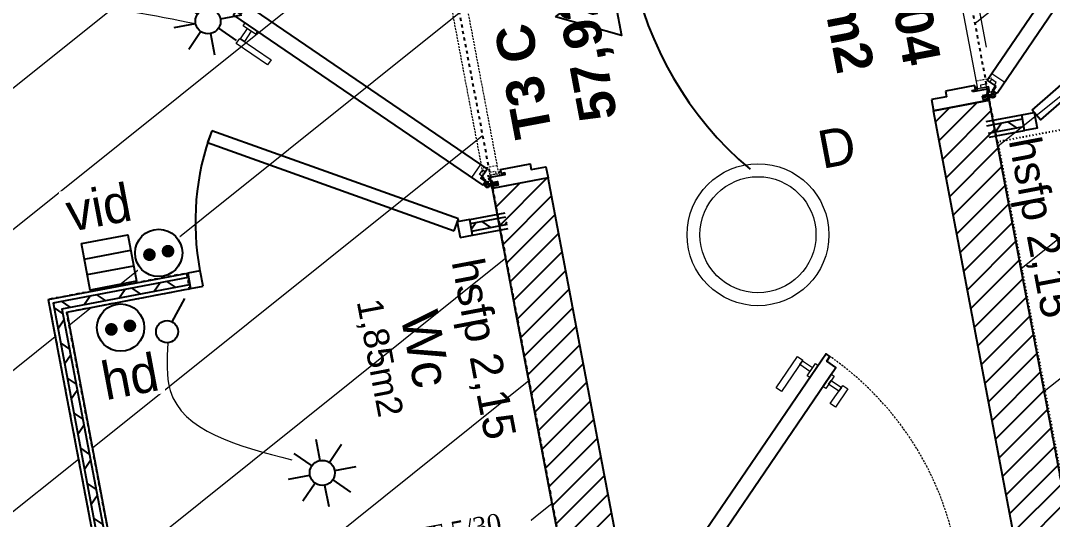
# Model space of a CAD drawing. Header units: centimetres. Extents: x 209280 to 319866, y -365283 to -277503.
# Drawn here: x 224622 to 227894, y -347051 to -345471 of the extents above; entities that cross this region are included whole.
import ezdxf

# ---------------------------------------------------------------- set-up
doc = ezdxf.new("R2010")
doc.units = ezdxf.units.CM
for name, pattern in [('Style de ligne -1', [0.41664, 0.20828, -0.20836]), ('Style de ligne -16', [0.192476, 0.123031, -0.069444]), ('Style de ligne -5', [0.20828, 0.069425, -0.138855])]:
    doc.linetypes.add(name, pattern=pattern)
doc.layers.get('0').update_dxf_attribs({"color": 252})
doc.layers.add('3-BAT C-Niveau 1', color=252, linetype='Continuous')
doc.layers.add('prlm-VMC', color=93, linetype='Continuous')
doc.layers.add('prlm-ELEC-CFA', color=1, linetype='Continuous', lineweight=25)
doc.layers.add('prlm-ELEC-CFO', color=1, linetype='Continuous', lineweight=25)
doc.styles.add('Geneva (bold)', font='arialbd.ttf')
doc.styles.add('Helvetica', font='arial.ttf')
doc.styles.add('prlm-elec-cfa', font='comic.ttf', dxfattribs={"height": 12})
doc.styles.add('prlm-elec-cfo', font='comic.ttf', dxfattribs={"height": 12})
doc.styles.add('prlm-vmc', font='pala.ttf', dxfattribs={"height": 14})
pattern_1 = [(45, (89146.82, 134700.79), (-31.2347524, 39.0434405), [])]
pattern_2 = [(218.65981, (88960.93, 134700.8), (-199.24783, 287.75041), [])]
pattern_3 = [(55.723595, (88960.93, 134700.79), (-66.106423, 45.054865), []), (145.723595, (88960.93, 134700.79), (45.054865, 66.106423), [])]

# ---------------------------------------------------------------- blocks, each defined once
blk = doc.blocks.new('xi.PCHD')
at = {"color": 0, "lineweight": 5}
blk.add_wipeout([(-7.5, -7.5), (7.5, -7.5), (7.5, 7.5), (-7.5, 7.5)], dxfattribs=at).dxf.layer = 'prlm-ELEC-CFO'
at = {"layer": 'prlm-ELEC-CFO', "color": 0, "linetype": 'ByBlock', "lineweight": 5, "const_width": 2}
for points in [[(-4, 0, 1), (-2, 0, 1)], [(2, 0, 1), (4, 0, 1)]]:
    blk.add_lwpolyline(points, format="xyb", close=True, dxfattribs=at)
at = {"layer": 'prlm-ELEC-CFO', "color": 0, "linetype": 'ByBlock', "lineweight": -2}
blk.add_circle((0, 0), 7.5, dxfattribs=at)
blk = doc.blocks.new('xi.SA')
at = {"layer": 'prlm-ELEC-CFO', "color": 0}
blk.add_lwpolyline([(0.2, -1.28), (5.5, 5.28)], dxfattribs=at)
blk.add_circle((-2, -4), 3.5, dxfattribs=at)
blk = doc.blocks.new('xi.SPOT')
at = {"color": 0, "lineweight": 5}
blk.add_wipeout([(-4, 0), (-2.83, -2.83), (0, -4), (2.83, -2.83), (4, 0), (2.83, 2.83), (0, 4), (-2.83, 2.83)], dxfattribs=at).dxf.layer = 'prlm-ELEC-CFO'
at = {"layer": 'prlm-ELEC-CFO', "color": 0, "linetype": 'ByBlock', "lineweight": -2, "flags": 128}
for points in [[(0, 10.88), (0, 4)], [(-7.69, 7.69), (-2.83, 2.83)], [(7.69, 7.69), (2.83, 2.83)], [(-10.88, 0), (-4, 0)], [(4, 0), (10.88, 0)], [(-2.83, -2.83), (-7.69, -7.69)], [(2.83, -2.83), (7.69, -7.69)], [(0, -4), (0, -10.88)]]:
    blk.add_lwpolyline(points, dxfattribs=at)
at = {"layer": 'prlm-ELEC-CFO', "color": 0, "linetype": 'ByBlock', "lineweight": -2}
blk.add_circle((0, 0), 4, dxfattribs=at)
blk = doc.blocks.new('xi.PC')
at = {"color": 0, "lineweight": 5}
blk.add_wipeout([(-7.5, -7.5), (7.5, -7.5), (7.5, 7.5), (-7.5, 7.5)], dxfattribs=at).dxf.layer = 'prlm-ELEC-CFO'
at = {"layer": 'prlm-ELEC-CFO', "color": 0, "linetype": 'ByBlock', "lineweight": 5, "const_width": 2}
for points in [[(-4, 0, 1), (-2, 0, 1)], [(2, 0, 1), (4, 0, 1)]]:
    blk.add_lwpolyline(points, format="xyb", close=True, dxfattribs=at)
at = {"layer": 'prlm-ELEC-CFO', "color": 0, "linetype": 'ByBlock', "lineweight": -2}
blk.add_circle((0, 0), 7.5, dxfattribs=at)
blk = doc.blocks.new('xi.VID')
at = {"layer": 'prlm-ELEC-CFA', "color": 0, "linetype": 'ByBlock', "lineweight": -2, "flags": 128}
blk.add_lwpolyline([(-7.5, 7.5), (7.5, 7.5), (7.5, -7.5), (-7.5, -7.5)], close=True, dxfattribs=at)
at = {"layer": 'prlm-ELEC-CFA', "color": 0}
for points in [[(-7.5, 2.5), (7.5, 2.5)], [(-7.5, -2.5), (7.5, -2.5)]]:
    blk.add_lwpolyline(points, dxfattribs=at)
blk = doc.blocks.new('xi.lumD')
at = {"layer": 'prlm-ELEC-CFO', "color": 0, "linetype": 'ByBlock', "lineweight": 13}
for radius in [22.49, 18.39]:
    blk.add_circle((0, 0), radius, dxfattribs=at)
blk = doc.blocks.new('hsfp 2.15')
at = {"insert": (0, -0.78), "char_height": 10.087, "attachment_point": 2, "line_spacing_factor": 0.834288, "style": 'Helvetica'}
blk.add_mtext('hsfp 2,15', dxfattribs=at)

msp = doc.modelspace()

# ---------------------------------------------------------------- hatches: boundary and pattern name
at = {"linetype": 'Continuous'}
h = msp.add_hatch(dxfattribs=at)
h.set_pattern_fill('02_ISOLANT', color=256, scale=10, angle=10.723595, style=0, pattern_type=2)
h.set_pattern_definition(pattern_3)
h.paths.add_polyline_path([(227686.828, -345803.601), (227691.294, -345827.182), (227803.967, -345805.844), (227799.501, -345782.263)])
h = msp.add_hatch(dxfattribs=at)
h.set_pattern_fill('02_ISOLANT', color=256, scale=10, angle=10.723595, style=0, pattern_type=2)
h.set_pattern_definition(pattern_3)
h.paths.add_polyline_path([(226048.812, -346113.847), (226053.278, -346137.428), (226165.95, -346116.09), (226161.485, -346092.509)])
h = msp.add_hatch(dxfattribs=at)
h.set_pattern_fill('02_ISOLANT', color=256, scale=10, angle=10.723595, style=0, pattern_type=2)
h.set_pattern_definition([(55.723595, (88960.93, 134700.79), (-66.106423, 45.054865), []), (145.723595, (88960.93, 134700.79), (45.054865, 66.106423), [])])
h.paths.add_polyline_path([(224725.188, -346364.513), (224753.233, -346383.628), (225159.17, -346306.752), (225154.704, -346283.172)])
h = msp.add_hatch(dxfattribs=at)
h.set_pattern_fill('02_ISOLANT', color=256, scale=10, angle=-79.280935, style=0, pattern_type=2)
h.set_pattern_definition([(325.719065, (88960.93, 134700.79), (45.060091, 66.102861), []), (55.719065, (88960.93, 134700.79), (66.102861, -45.060091), [])])
h.paths.add_polyline_path([(224753.233, -346383.628), (224725.188, -346364.513), (225059.567, -348130.943), (225076.899, -348093.463)])
at = {"layer": '3-BAT C-Niveau 1', "linetype": 'Continuous', "lineweight": 18}
h = msp.add_hatch(dxfattribs=at)
h.set_pattern_fill('BA 13', color=256, scale=10, style=0, pattern_type=2)
h.set_pattern_definition(pattern_2)
h.paths.add_polyline_path([(229975.64, -343939.552), (230422.395, -346332.929), (231086.592, -346207.145), (231300.378, -347336.025), (230642.058, -347460.697), (230651.676, -347509.585), (229549.752, -347718.445), (229130.376, -345517.034), (228691.321, -345600.181), (228700.624, -345649.308), (229090.556, -345575.463), (229336.115, -346871.404), (227960.126, -347131.987), (227449.749, -344418.627)])
h.paths.add_polyline_path([(230642.018, -347460.704), (230633.221, -347462.37), (230633.917, -347466.101)])
h = msp.add_hatch(dxfattribs=at)
h.set_pattern_fill('BA 13', color=256, scale=10, style=0, pattern_type=2)
h.set_pattern_definition(pattern_2)
h.paths.add_polyline_path([(226389.71, -347429.39), (225013.721, -347689.972), (224768.425, -346393.982), (225158.356, -346320.138), (225149.052, -346271.011), (224709.997, -346354.158), (225126.843, -348556.048), (224024.887, -348764.735), (223987.879, -348569.3), (223327.038, -348694.449), (223050.383, -347234.704), (223711.236, -347109.553), (223258.501, -344717.106), (225047.911, -344378.746), (225120.521, -344762.26), (225857.21, -344622.747)])
at = {"layer": '3-BAT C-Niveau 1', "linetype": 'Continuous'}
h = msp.add_hatch(dxfattribs=at)
h.set_pattern_fill('MURS MACONNERIE-2', color=256, scale=10, style=0, pattern_type=2)
h.set_pattern_definition(pattern_1)
h.paths.add_polyline_path([(229898.387, -358329.516), (230075.243, -358296.023), (227694.131, -345722.728), (227517.275, -345756.221)])
h = msp.add_hatch(dxfattribs=at)
h.set_pattern_fill('MURS MACONNERIE-2', color=256, scale=10, style=0, pattern_type=2)
h.set_pattern_definition(pattern_1)
h.paths.add_polyline_path([(227246.179, -351956.203), (227423.035, -351922.71), (226295.46, -345968.627), (226118.603, -346002.12)])

# ---------------------------------------------------------------- linework, layer by layer
at = {"linetype": 'Style de ligne -16', "lineweight": 18, "ltscale": 2580.64}
for p, q in [((227658.178, -345686.487), (227486.867, -344781.888)), ((227532.681, -344755.095), (227710.617, -345694.672)), ((227692.567, -345679.974), (227658.178, -345686.487)), ((227684.093, -345672.012), (227665.818, -345675.473)), ((227665.818, -345675.473), (227667.567, -345684.709)), ((227667.567, -345684.709), (227685.842, -345681.248)), ((227685.842, -345681.248), (227684.093, -345672.012)), ((227688.69, -345683.151), (227687.573, -345683.744)), ((227687.586, -345683.767), (227690.434, -345689.131)), ((227693.29, -345689.165), (227688.69, -345683.151)), ((227690.434, -345689.131), (227692.034, -345697.581)), ((227692.034, -345697.581), (227694.785, -345697.06)), ((227695.879, -345697.463), (227692.567, -345679.974)), ((227694.785, -345697.06), (227693.29, -345689.165)), ((227710.617, -345694.672), (227695.879, -345697.463))]:
    msp.add_line(p, q, dxfattribs=at)
at = {"linetype": 'Continuous'}
for p, q in [((227687.574, -345659.075), (228206.086, -344898.291)), ((228257.428, -344911.742), (227718.866, -345701.943)), ((227716.496, -345678.786), (227687.574, -345659.075)), ((227648.288, -345676.819), (227554.947, -345694.496)), ((227554.947, -345694.496), (227558.297, -345712.182)), ((227639.826, -345691.692), (227650.714, -345689.63)), ((227640.75, -345696.567), (227639.826, -345691.692)), ((227687.991, -345687.62), (227640.75, -345696.567)), ((227650.714, -345689.63), (227648.288, -345676.819)), ((227689.952, -345697.975), (227686.335, -345698.66)), ((227686.335, -345698.66), (227690.094, -345718.507)), ((227694.622, -345722.635), (227687.991, -345687.62)), ((227693.711, -345717.822), (227689.952, -345697.975)), ((227706.471, -345693.495), (227716.496, -345678.786)), ((227718.866, -345701.943), (227706.471, -345693.495)), ((227558.297, -345712.182), (227511.135, -345721.113)), ((227511.135, -345721.113), (227517.766, -345756.128)), ((227517.766, -345756.128), (227694.622, -345722.635)), ((227687.708, -345705.91), (227671.103, -345709.054)), ((227671.103, -345709.054), (227672.166, -345714.665)), ((227688.771, -345711.521), (227672.166, -345714.665)), ((227672.166, -345714.665), (227688.771, -345711.521)), ((227672.166, -345714.665), (227673.228, -345720.276)), ((227673.228, -345720.276), (227689.833, -345717.132)), ((227688.771, -345711.521), (227687.708, -345705.91)), ((227688.771, -345711.521), (227697.417, -345709.883)), ((227689.833, -345717.132), (227688.771, -345711.521)), ((227690.094, -345718.507), (227693.711, -345717.822)), ((227684.409, -345790.828), (227797.082, -345769.49)), ((227686.828, -345803.601), (227799.501, -345782.263)), ((227686.828, -345803.601), (227799.501, -345782.263)), ((225228.885, -345819.719), (225215.421, -345857.385)), ((226010.457, -346099.084), (225228.885, -345819.719)), ((227691.294, -345827.182), (227803.967, -345805.844)), ((227691.294, -345827.182), (227803.967, -345805.844)), ((225215.421, -345857.385), (225996.994, -346136.75)), ((226119.495, -345989.729), (226110.849, -345991.367)), ((226046.393, -346101.074), (226159.066, -346079.736)), ((226048.812, -346113.847), (226161.485, -346092.509)), ((226048.812, -346113.847), (226161.485, -346092.509)), ((225996.994, -346136.75), (226010.457, -346099.084)), ((226046.391, -346101.063), (226007.089, -346108.505)), ((226007.089, -346108.505), (226016.395, -346157.643)), ((226055.697, -346150.201), (226046.391, -346101.063)), ((226053.278, -346137.428), (226165.95, -346116.09)), ((226053.278, -346137.428), (226165.95, -346116.09)), ((226016.395, -346157.643), (226055.697, -346150.201)), ((224709.997, -346354.158), (225152.285, -346270.399)), ((224725.188, -346364.513), (225154.704, -346283.172)), ((224725.188, -346364.513), (225154.704, -346283.172)), ((225200.89, -346312.083), (225191.584, -346262.945)), ((224753.233, -346383.628), (225159.17, -346306.752)), ((224753.233, -346383.628), (225159.17, -346306.752)), ((225161.589, -346319.525), (225200.89, -346312.083)), ((224725.188, -346364.513), (225059.567, -348130.943)), ((224725.188, -346364.513), (225059.567, -348130.943)), ((224753.233, -346383.628), (225076.899, -348093.463)), ((224753.233, -346383.628), (225076.899, -348093.463)), ((224768.424, -346393.982), (225086.287, -348073.162))]:
    msp.add_line(p, q, dxfattribs=at)
at = {"linetype": 'Style de ligne -16', "lineweight": 18, "ltscale": 50.8}
for p, q in [((227653.452, -345661.53), (227702.579, -345652.227)), ((226134.089, -345930.286), (226084.962, -345939.59))]:
    msp.add_line(p, q, dxfattribs=at)
at = {"linetype": 'Continuous', "lineweight": 18}
for p, q in [((227700.764, -345656.689), (227695.47, -345664.456)), ((227695.47, -345664.456), (227710.84, -345674.932)), ((227716.134, -345667.164), (227700.764, -345656.689)), ((227701.879, -345638.086), (227743.195, -345666.245)), ((227710.84, -345674.932), (227716.134, -345667.164)), ((227651.803, -345690.442), (227640.995, -345692.489)), ((227640.995, -345692.489), (227641.59, -345695.633)), ((227641.59, -345695.633), (227656.328, -345692.842)), ((227651.247, -345681.164), (227650.087, -345681.384)), ((227650.087, -345681.384), (227651.803, -345690.442)), ((227656.178, -345684.525), (227651.247, -345681.164)), ((227657.444, -345691.206), (227656.178, -345684.525)), ((227656.328, -345692.842), (227657.444, -345691.206)), ((227708.512, -345683.753), (227703.669, -345690.859)), ((227703.669, -345690.859), (227705.982, -345692.436)), ((227705.982, -345692.436), (227710.508, -345685.796)), ((227710.291, -345677.946), (227708.512, -345683.753)), ((227711.508, -345678.292), (227710.299, -345677.921)), ((227710.508, -345685.796), (227711.508, -345678.292)), ((226080.444, -345926.172), (226052.284, -345967.489))]:
    msp.add_line(p, q, dxfattribs=at)
at = {"linetype": 'Continuous', "lineweight": 25}
for p, q in [((227684.409, -345790.828), (227797.082, -345769.49)), ((227806.386, -345818.617), (227797.082, -345769.49)), ((227693.713, -345839.955), (227806.386, -345818.617)), ((226046.393, -346101.074), (226159.066, -346079.736)), ((226055.697, -346150.201), (226046.393, -346101.074)), ((226055.697, -346150.201), (226168.369, -346128.863)), ((224709.997, -346354.158), (225152.285, -346270.399)), ((225161.589, -346319.525), (225152.285, -346270.399)), ((224768.424, -346393.982), (225161.589, -346319.525)), ((224709.997, -346354.158), (225050.179, -348151.244)), ((224768.424, -346393.982), (225086.287, -348073.162))]:
    msp.add_line(p, q, dxfattribs=at)
at = {"linetype": 'Style de ligne -16', "lineweight": 18, "ltscale": 50.8, "flags": 128}
for points in [[(226093.001, -345982.035), (226107.739, -345979.244), (226104.427, -345961.755), (226138.816, -345955.243), (225967.504, -345050.644), (225933.115, -345057.156), (225929.803, -345039.667), (225915.065, -345042.458)], [(226111.152, -345960.482), (226109.403, -345951.246), (226127.678, -345947.785), (226129.427, -345957.021)]]:
    msp.add_lwpolyline(points, close=True, dxfattribs=at)
at = {"linetype": 'Continuous', "flags": 128}
for points in [[(227829.802, -345754.499), (228455.107, -345208.702), (228481.41, -345238.837), (227856.106, -345784.634)], [(226087.982, -345991.819), (226096.43, -345979.424), (226081.721, -345969.399), (226101.432, -345940.477), (225340.649, -345421.965), (225320.937, -345450.886), (225306.229, -345440.862), (225297.781, -345453.257)], [(227797.08, -345769.479), (227836.381, -345762.036), (227845.687, -345811.174), (227806.386, -345818.617)], [(226294.969, -345968.72), (226118.112, -346002.213), (226111.481, -345967.199), (226158.723, -345958.252), (226157.8, -345953.378), (226146.912, -345955.44), (226144.486, -345942.629), (226237.827, -345924.952), (226241.176, -345942.637), (226288.338, -345933.706)], [(226117.201, -345997.401), (226113.442, -345977.554), (226117.06, -345976.868), (226120.818, -345996.716)], [(226119.495, -345989.729), (226118.432, -345984.118), (226135.037, -345980.974), (226136.1, -345986.585)], [(226120.558, -345995.34), (226119.495, -345989.729), (226136.1, -345986.585), (226137.163, -345992.196)], [(226638.084, -347316.616), (226650.479, -347325.064), (226660.504, -347310.355), (226689.425, -347330.066), (227207.932, -346569.278), (227179.01, -346549.567), (227189.035, -346534.858), (227176.64, -346526.411)]]:
    msp.add_lwpolyline(points, close=True, dxfattribs=at)
at = {"linetype": 'Continuous', "lineweight": 18, "flags": 128}
for points in [[(225319.449, -345528.533), (225341.486, -345496.2), (225353.881, -345504.648), (225331.844, -345536.981)], [(225328.264, -345487.19), (225334.387, -345478.206), (225373.225, -345504.676), (225367.102, -345513.659)], [(225306.108, -345543.67), (225317.383, -345527.125), (225416.543, -345594.708), (225405.267, -345611.252)], [(226085.576, -345963.743), (226077.808, -345958.449), (226088.283, -345943.079), (226096.051, -345948.373)], [(226157.599, -345957.69), (226142.861, -345960.481), (226141.225, -345959.366), (226139.96, -345952.685), (226143.32, -345947.754), (226144.48, -345947.535), (226146.196, -345956.593), (226157.004, -345954.546)], [(227086.227, -346534.738), (227102.771, -346546.014), (227035.19, -346645.174), (227018.645, -346633.898)], [(227101.363, -346548.08), (227133.696, -346570.116), (227125.249, -346582.511), (227092.916, -346560.475)], [(227142.707, -346556.895), (227151.691, -346563.017), (227125.222, -346601.855), (227116.238, -346595.732)], [(227175.522, -346636.137), (227166.538, -346630.014), (227193.008, -346591.176), (227201.992, -346597.299)], [(227216.866, -346644.952), (227184.533, -346622.916), (227192.981, -346610.52), (227225.314, -346632.557)], [(227206.659, -346695.478), (227190.115, -346684.203), (227229.537, -346626.359), (227246.082, -346637.635)]]:
    msp.add_lwpolyline(points, close=True, dxfattribs=at)
at = {"linetype": 'Continuous', "flags": 128}
for points in [[(227699.995, -345696.684), (227701.239, -345703.252, -0.14316547), (227704.683, -345701.496, -0.14316547), (227708.531, -345701.871), (227707.287, -345695.303)], [(227709.933, -345695.855), (227706.168, -345701.378, -0.14316547), (227709.845, -345702.572, -0.14316547), (227712.3, -345705.558), (227716.065, -345700.034)], [(227693.078, -345714.482), (227700.952, -345712.991, -0.14316547), (227699.196, -345709.547, -0.14316547), (227699.571, -345705.699), (227691.698, -345707.19)], [(226094.07, -345982.885), (226099.594, -345986.65, 0.14316547), (226096.608, -345989.105, 0.14316547), (226095.414, -345992.783), (226089.891, -345989.018)], [(226103.623, -345980.024), (226104.866, -345986.592, 0.14316547), (226101.019, -345986.216, 0.14316547), (226097.575, -345987.973), (226096.331, -345981.405)], [(226116.568, -345994.06), (226108.694, -345995.551, 0.14316547), (226109.07, -345991.704, 0.14316547), (226107.313, -345988.259), (226115.187, -345986.768)]]:
    msp.add_lwpolyline(points, format="xyb", close=True, dxfattribs=at)
at = {"linetype": 'Style de ligne -5', "ltscale": 50.8, "flags": 128}
msp.add_lwpolyline([(228749.733, -346982.411), (227963.704, -347131.268), (227721.812, -345853.971), (228507.841, -345705.114)], close=True, dxfattribs=at)
at = {"linetype": 'Style de ligne -16', "lineweight": 18, "ltscale": 50.8, "flags": 128}
msp.add_lwpolyline([(226110.45, -345963.464), (226109.761, -345969.498), (226111.361, -345977.948), (226108.61, -345978.469), (226107.115, -345970.573), (226109.196, -345963.295), (226110.453, -345963.438)], dxfattribs=at)
at = {"linetype": 'Continuous', "lineweight": 18, "flags": 128}
msp.add_lwpolyline([(226087.188, -345966.348), (226090.967, -345971.102), (226098.074, -345975.946), (226096.497, -345978.259), (226089.857, -345973.734), (226086.182, -345967.115), (226087.172, -345966.328)], dxfattribs=at)
at = {"linetype": 'Continuous'}
for centre, radius in [((227705.965, -345708.265), 6.889), ((227705.965, -345708.265), 4.289), ((226102.301, -345992.985), 6.889), ((226102.301, -345992.985), 4.289)]:
    msp.add_circle(centre, radius, dxfattribs=at)
msp.add_arc((226007.089, -346108.505), 830.542, 159.640472, 190.723595, dxfattribs=at)
at = {"linetype": 'Style de ligne -16', "lineweight": 18, "ltscale": 50.8}
msp.add_arc((226636.917, -347330.935), 968.799, 11.143934, 55.256807, dxfattribs=at)
at = {"layer": '3-BAT C-Niveau 1', "linetype": 'Continuous', "lineweight": 25}
for p, q in [((227694.131, -345722.728), (227517.275, -345756.221)), ((230075.243, -358296.023), (227694.131, -345722.728)), ((228903.067, -352106.427), (227694.131, -345722.728)), ((229898.387, -358329.516), (227517.275, -345756.221)), ((229321.274, -355282.115), (227517.275, -345756.221)), ((226295.46, -345968.627), (226118.603, -346002.12)), ((227423.035, -351922.71), (226295.46, -345968.627)), ((226558.911, -347359.764), (226295.46, -345968.627)), ((227246.179, -351956.203), (226118.603, -346002.12)), ((226155.111, -346194.897), (226118.603, -346002.12)), ((227246.179, -351956.203), (226188.604, -346371.753))]:
    msp.add_line(p, q, dxfattribs=at)
at = {"layer": '3-BAT C-Niveau 1', "linetype": 'Style de ligne -1', "ltscale": 50.8, "flags": 128}
for points in [[(229975.64, -343939.552), (230422.395, -346332.929), (231086.592, -346207.145), (231300.378, -347336.025), (230642.058, -347460.697), (230651.676, -347509.585), (229549.752, -347718.445), (229130.376, -345517.034), (228691.321, -345600.181), (228700.624, -345649.308), (229090.556, -345575.463), (229336.115, -346871.404), (227960.126, -347131.987), (227449.749, -344418.627)], [(226389.71, -347429.39), (225013.721, -347689.972), (224768.425, -346393.982), (225158.356, -346320.138), (225149.052, -346271.011), (224709.997, -346354.158), (225126.843, -348556.048), (224024.887, -348764.735), (223987.879, -348569.3), (223327.038, -348694.449), (223050.383, -347234.704), (223711.236, -347109.553), (223258.501, -344717.106), (225047.911, -344378.746), (225120.521, -344762.26), (225857.21, -344622.747)]]:
    msp.add_lwpolyline(points, close=True, dxfattribs=at)
at = {"layer": '3-BAT C-Niveau 1', "linetype": 'Continuous', "flags": 128}
msp.add_lwpolyline([(226318.65, -345458.735), (226492.131, -345326.808), (226528.262, -345518.431)], close=True, dxfattribs=at)
at = {"layer": 'prlm-ELEC-CFO'}
msp.add_arc((227648.182, -345094.596), 1106.891, 152.449495, 229.915195, dxfattribs=at)
at = {"layer": 'prlm-ELEC-CFO', "lineweight": 13}
msp.add_spline([(224017.059, -345683.03), (224412.172, -345452.621), (225177.258, -345480.139)], degree=3, dxfattribs=at)

# ---------------------------------------------------------------- block references
at = {"xscale": 10, "yscale": 10, "zscale": 10, "rotation": 280.7235947438887}
for p in [(227916.089, -346114.709), (226149.44, -346499.301)]:
    msp.add_blockref('hsfp 2.15', p, dxfattribs=at)

# ---------------------------------------------------------------- texts
at = {"insert": (225966.636, -346499.954), "char_height": 120, "attachment_point": 2, "rotation": 280.723595, "line_spacing_factor": 0.834288, "style": 'Helvetica'}
msp.add_mtext('Wc\\P{\\H0.6752x;1,85m2}\\P', dxfattribs=at)
at = {"layer": '3-BAT C-Niveau 1', "char_height": 120, "attachment_point": 5, "line_spacing_factor": 1.060906, "style": 'Geneva (bold)'}
for s, insert, rotation in [('T3 C 104\\P61,20m2', (227301.487, -345290.746), 280.723595), ('T3 C 105\\P57,92m2', (226303.622, -345479.67), 100.723595)]:
    msp.add_mtext(s, dxfattribs=dict(at, insert=insert, rotation=rotation))
at = {"layer": 'prlm-ELEC-CFO', "lineweight": 20, "insert": (227199.731, -345811.982), "char_height": 120, "attachment_point": 2, "rotation": 10.723601, "line_spacing_factor": 0.8, "style": 'prlm-elec-cfo', "bg_fill": 3, "box_fill_scale": 0.95, "bg_fill_color": 256, "bg_fill_transparency": 0}
msp.add_mtext('D', dxfattribs=at)

# ---------------------------------------------------------------- next in the draw order: block references
at = {"layer": 'prlm-ELEC-CFO', "xscale": 10, "yscale": 10, "zscale": 10, "rotation": 10.72360141139323}
for name, p in [('xi.SPOT', (225216.559, -345472.696)), ('xi.lumD', (226960.704, -346149.068)), ('xi.PC', (225060.301, -346206.734))]:
    msp.add_blockref(name, p, dxfattribs=at)

# ---------------------------------------------------------------- next in the draw order: texts
at = {"layer": 'prlm-ELEC-CFO', "lineweight": 20, "insert": (224968.986, -346598.89), "char_height": 120, "attachment_point": 5, "rotation": 10.723601, "line_spacing_factor": 0.8, "style": 'prlm-elec-cfo', "bg_fill": 3, "box_fill_scale": 1.1, "bg_fill_color": 256, "bg_fill_transparency": 0}
msp.add_mtext('hd', dxfattribs=at)

# ---------------------------------------------------------------- next in the draw order: linework, layer by layer
at = {"linetype": 'Continuous'}
for p, q in [((225191.584, -346262.945), (225152.283, -346270.387)), ((225152.283, -346270.387), (225161.589, -346319.525))]:
    msp.add_line(p, q, dxfattribs=at)
at = {"layer": 'prlm-ELEC-CFO', "lineweight": 13}
msp.add_spline([(225088.678, -346491.096), (225096.724, -346642.563), (225482.934, -346862.591)], degree=3, dxfattribs=at)

# ---------------------------------------------------------------- next in the draw order: block references
at = {"layer": 'prlm-ELEC-CFO', "xscale": 10, "yscale": 10, "zscale": 10, "rotation": 10.72360141139323}
msp.add_blockref('xi.PCHD', (224939.522, -346443.334), dxfattribs=at)

# ---------------------------------------------------------------- next in the draw order: texts
at = {"layer": 'prlm-ELEC-CFA', "lineweight": 20, "insert": (224869.806, -346063.032), "char_height": 120, "attachment_point": 5, "rotation": 10.723601, "line_spacing_factor": 0.8, "style": 'prlm-elec-cfa', "bg_fill": 3, "box_fill_scale": 1.1, "bg_fill_color": 256, "bg_fill_transparency": 0}
msp.add_mtext('vid', dxfattribs=at)

# ---------------------------------------------------------------- next in the draw order: block references
at = {"layer": 'prlm-ELEC-CFA', "xscale": 10, "yscale": 10, "zscale": 10, "rotation": 10.72360141139323}
msp.add_blockref('xi.VID', (224902.673, -346236.585), dxfattribs=at)
at = {"layer": 'prlm-ELEC-CFO', "xscale": 10, "yscale": 10, "zscale": 10, "rotation": 10.72360141139323}
for name, p in [('xi.SA', (225099.029, -346413.123)), ('xi.SPOT', (225579.074, -346903.272))]:
    msp.add_blockref(name, p, dxfattribs=at)

# ---------------------------------------------------------------- next in the draw order: texts
at = {"layer": 'prlm-VMC', "ltscale": 25, "insert": (225920.776, -347102.728), "char_height": 60, "width": 586.14744, "attachment_point": 5, "rotation": 10.723601, "line_spacing_factor": 0.8, "style": 'prlm-vmc', "bg_fill": 2}
msp.add_mtext('Alizé T 5/30', dxfattribs=at)

doc.saveas('drawing.dxf')
